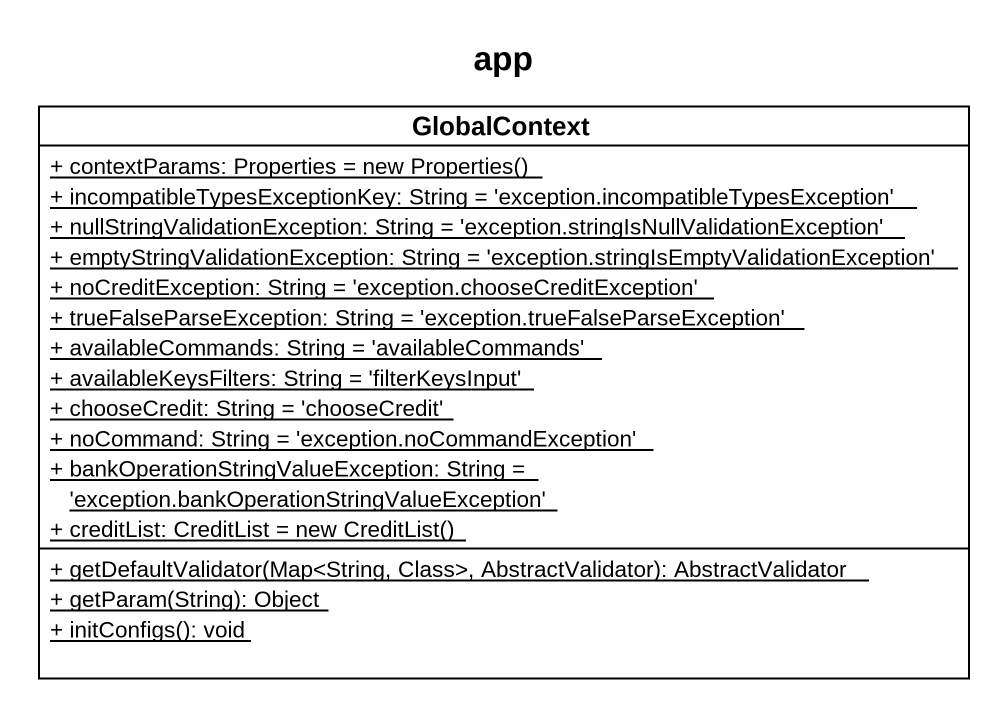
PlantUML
@startuml
title app
hide circle
hide empty members
skinparam classAttributeIconSize 0
class GlobalContext {
  {static} {field} + contextParams: Properties = new Properties()
  {static} + incompatibleTypesExceptionKey: String = 'exception.incompatibleTypesException'
  {static} + nullStringValidationException: String = 'exception.stringIsNullValidationException'
  {static} + emptyStringValidationException: String = 'exception.stringIsEmptyValidationException'
  {static} + noCreditException: String = 'exception.chooseCreditException'
  {static} + trueFalseParseException: String = 'exception.trueFalseParseException'
  {static} + availableCommands: String = 'availableCommands'
  {static} + availableKeysFilters: String = 'filterKeysInput'
  {static} + chooseCredit: String = 'chooseCredit'
  {static} + noCommand: String = 'exception.noCommandException'
  {static} + bankOperationStringValueException: String = 'exception.bankOperationStringValueException'
  {static} {field} + creditList: CreditList = new CreditList()
  {static} + getDefaultValidator(Map<String, Class>, AbstractValidator): AbstractValidator
  {static} + getParam(String): Object
  {static} + initConfigs(): void
}
@enduml
